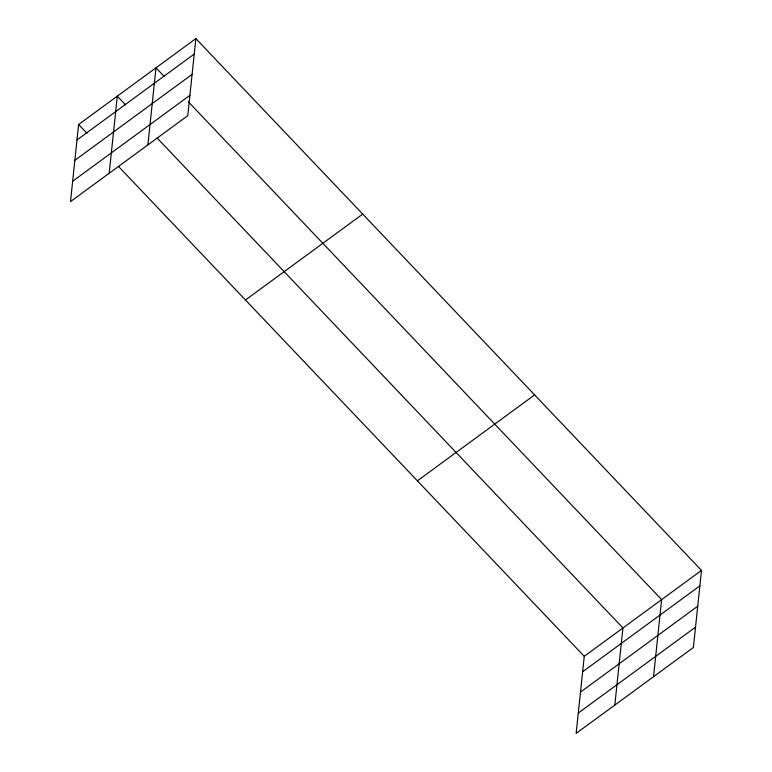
<?xml version="1.0" encoding="UTF-8"?>
<svg xmlns="http://www.w3.org/2000/svg" width="772" height="772" viewBox="0 0 772 772"><rect width="100%" height="100%" fill="white"/><g stroke="black" fill="none" stroke-linecap="round" stroke-linejoin="round"><path stroke-width="1.16" d="M195.856 38.6L78.619 124.504L70.513 201.589L187.75 115.684L195.856 38.6L701.487 570.412L693.381 647.496L576.144 733.4L584.25 656.316L701.487 570.412M109.199 173.237L117.305 96.153L125.604 104.886M147.896 144.895L155.992 67.811L164.291 76.534M614.83 705.048L622.936 627.964L157.15 138.063M653.527 676.706L661.623 599.622L188.368 101.856M76.988 139.954L194.235 54.05M74.855 160.296L192.093 74.392M72.655 181.246L189.893 95.342M245.477 299.999L362.715 214.095M417.391 480.821L534.629 394.917M582.619 671.765L699.866 585.861M580.486 692.108L697.724 606.203M578.286 713.058L695.524 627.154M78.619 124.504L86.918 133.238M118.463 166.414L584.25 656.316"/></g></svg>
